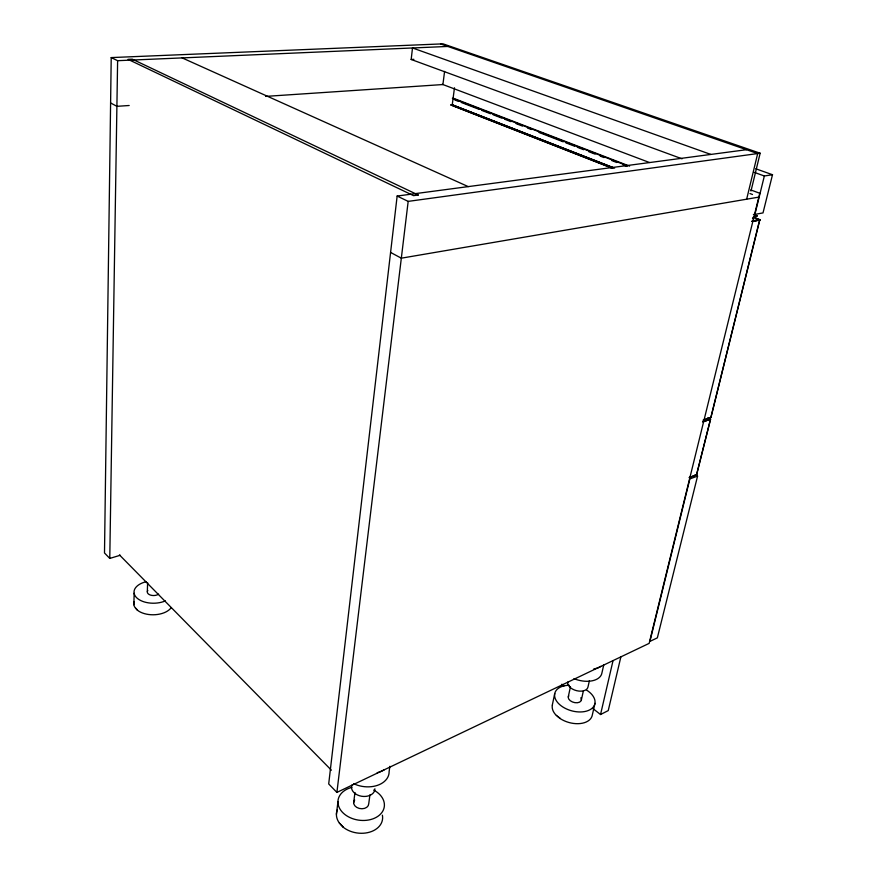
<?xml version="1.0" encoding="UTF-8"?>
<svg xmlns="http://www.w3.org/2000/svg" width="877" height="877" viewBox="0 0 877 877"><rect width="100%" height="100%" fill="white"/><g stroke="black" fill="none" stroke-linecap="round" stroke-linejoin="round"><path stroke-width="1.32" d="M750.986 191.022L760.151 153.223L443.028 43.85L111.215 57.586L104.495 552.97L109.778 558.419L120.237 555.273M109.778 558.419L117.617 60.688L111.215 57.586M133.863 604.724L134.159 593.28M147.336 591.394L147.621 582.657M752.17 221.519L760.052 219.864L752.071 221.092M702.751 421.453L710.556 419.14L696.524 474.939L710.556 419.14L702.959 421.958M760.041 220.017L752.192 221.344M682.043 158.814L411.17 59.472L412.508 47.961L710.819 154.429M746.491 149.704L397.149 196.042L328.7 783.95L336.9 792.402L649.155 643.367L759.767 193.269L750.8 189.947M336.9 792.402L408.178 201.381L397.149 196.042M336.417 814.273L337.963 801.622M444.584 71.41L442.907 84.543L265.578 96.393M353.65 802.696L354.966 792.534M452.159 105.415L454.483 87.799M369.941 794.858L368.735 803.738A7.586 5.47 7.8 0 1 359.208 808.419A7.586 5.47 7.8 0 1 354.692 800.032M389.881 766.312L389.125 771.574A23.69 16.531 7.8 0 1 377.472 785.343A23.69 16.531 7.8 0 1 353.705 783.698M753.244 220.774L759.888 219.612L710.918 417.178M552.302 705.097L554.735 693.532M568.274 696.831L570.456 686.713M581.352 700.021L583.315 691.164M589.421 680.607L587.996 686.954A10.414 6.249 15.2 0 1 576.704 690.703A10.414 6.249 15.2 0 1 567.748 682.054M594.979 703.343L592.337 714.908A20.61 12.716 15.7 0 1 580.344 723.536A20.61 12.716 15.7 0 1 560.107 718.526M603.76 664.909L601.929 672.911A20.982 12.344 15 0 1 573.975 678.655M593.005 708.638L600.537 714.525L613.045 660.6M620.872 656.862L608.243 710.589L600.537 714.525M746.656 199.189L757.684 153.563L440.572 43.949M772.505 174.72L764.349 175.981L754.911 214.394L763.012 212.903L772.505 174.72L755.733 168.757M753.409 214.416L757.235 215.895L752.707 218.647M703.222 420.105L710.973 417.386L759.734 219.546M697.577 476.068L657.344 637.864L649.912 641.394L689.859 478.919L697.577 476.068L695.198 474.709M703.409 420.017L710.841 417.616M752.499 218.187L754.483 216.564L757.235 215.895M696.755 474.709L689.333 477.45M689.201 477.669L696.502 474.83M702.872 421.541L710.414 419.239M702.97 421.793L710.271 418.965M752.159 221.201L759.953 219.732L753.354 217.079M758.824 197.117L401.326 258.178L390.583 252.433M408.178 201.381L760.151 153.223M129.182 105.503L116.904 106.325L110.601 102.96M411.17 59.472L413.878 59.34M117.617 60.688L447.774 46.448M754.034 172.287L764.349 175.981M749.934 193.532L752.488 194.497M442.216 84.28L649.44 162.497M453.146 98.158L629.598 166.126M452.379 98.356L627.132 165.731M454.845 99.978L458.671 101.447M461.225 102.434L479.072 109.329M481.626 110.316L490.55 113.758M493.104 114.744L502.028 118.187M504.582 119.173L510.951 121.629M516.049 123.602L522.429 126.069M527.526 128.031L531.352 129.511M539.004 132.46L563.231 141.822M565.786 142.798L574.709 146.251M577.252 147.237L583.633 149.693M588.73 151.666L595.11 154.122M600.208 156.095L604.034 157.575M611.686 160.524L616.783 162.497M623.163 164.953L626.989 166.433M756.051 218.395L760.063 219.984M451.83 104.604L614.634 168.132M451.743 104.67L613.166 167.748M451.688 104.769L613.1 167.869M450.756 104.845L612.442 168.154M450.953 105.043L611.159 167.836M182.153 57.904L468.241 186.615M707.849 417.682L710.458 419.162M561.817 684.235L563.977 685.924M556.391 715.424L560.173 718.482L557.432 716.268M119.447 554.911L331.418 770.214M339.355 823.064L342.995 826.912L340.353 824.128M135.749 608.32L137.525 610.206L135.069 607.608A19.393 11.248 -0.6 0 1 133.973 601.775M374.896 788.796A11.752 8.342 7.8 0 1 361.642 796.261A11.752 8.342 7.8 0 1 351.951 785.025M382.383 815.182A23.197 16.948 7.9 0 1 369.721 832.13A23.197 16.948 7.9 0 1 342.907 826.967M373.668 790.056A23.328 16.827 7.8 0 1 377.91 816.312A23.328 16.827 7.8 0 1 342.096 811.905A23.328 16.827 7.8 0 1 351.896 787.382M339.377 823.054A23.131 16.882 7.9 0 1 337.294 809.931M384.323 769.71A23.832 16.411 7.8 0 1 377.209 772.692M158.605 594.135A6.347 3.64 -0.4 0 1 150.351 595.044A6.347 3.64 -0.4 0 1 147.796 590.484M171.168 607.684A19.458 11.28 -0.6 0 1 155.481 614.689A19.458 11.28 -0.6 0 1 137.448 610.239M165.391 600.888A19.546 11.182 -0.4 0 1 136.516 597.599A19.546 11.182 -0.4 0 1 146.448 581.659M580.837 697.785A6.731 4.1 15.5 0 1 574.906 702.663A6.731 4.1 15.5 0 1 568.702 695.856M556.467 715.588A20.61 12.716 15.7 0 1 552.346 705.229M586.713 690.177A20.719 12.618 15.5 0 1 588.193 710.567A20.719 12.618 15.5 0 1 557.059 701.797A20.719 12.618 15.5 0 1 569.261 685.266M600.909 666.345A21.092 12.234 14.8 0 1 593.817 668.899M418.23 195.012L413.527 195.637L128.031 59.351L132.274 59.165L418.23 195.012"/></g></svg>
